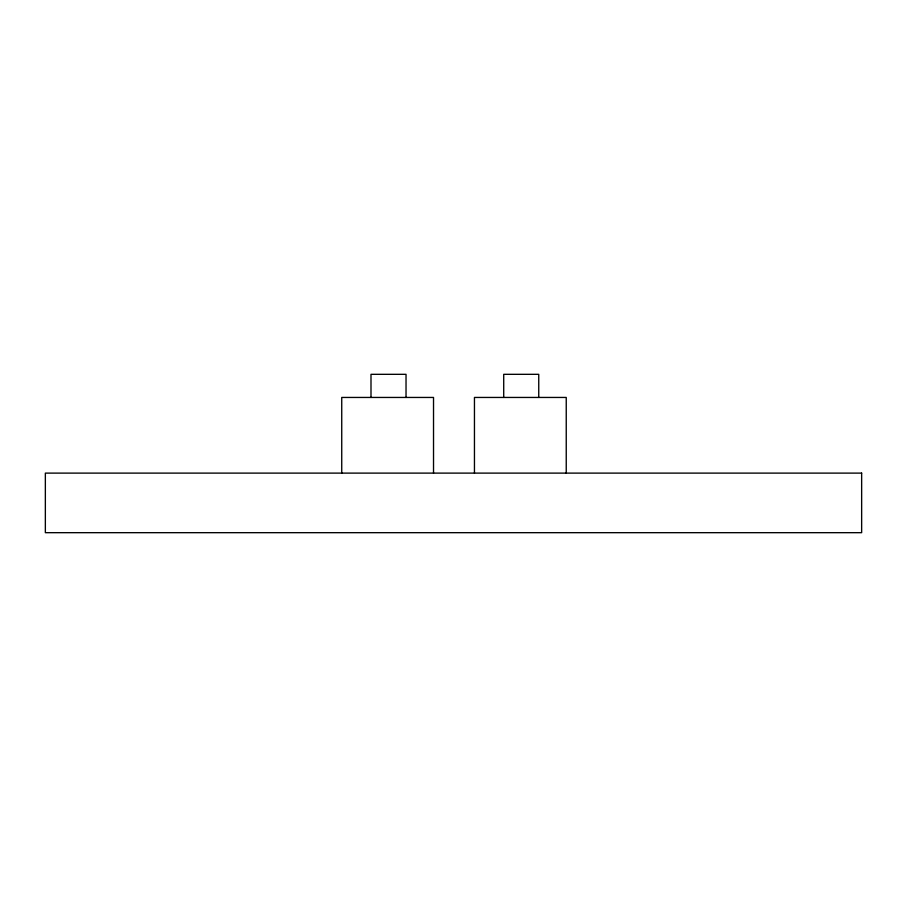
<?xml version="1.0" encoding="UTF-8"?>
<svg xmlns="http://www.w3.org/2000/svg" width="907" height="907" viewBox="0 0 907 907"><rect width="100%" height="100%" fill="white"/><g stroke="black" fill="none" stroke-linecap="round" stroke-linejoin="round"><path stroke-width="1.36" d="M566.24 473.114L566.24 397.447L474.452 397.447L474.452 473.114M538.747 397.447L538.747 374.319L503.714 374.319L503.714 397.447M433.523 473.114L433.523 397.447L341.735 397.447L341.735 473.114M406.03 397.447L406.03 374.319L370.997 374.319L370.997 397.447M861.65 473.114L45.35 473.114L45.35 532.681L861.65 532.681L861.65 473.114"/></g></svg>
